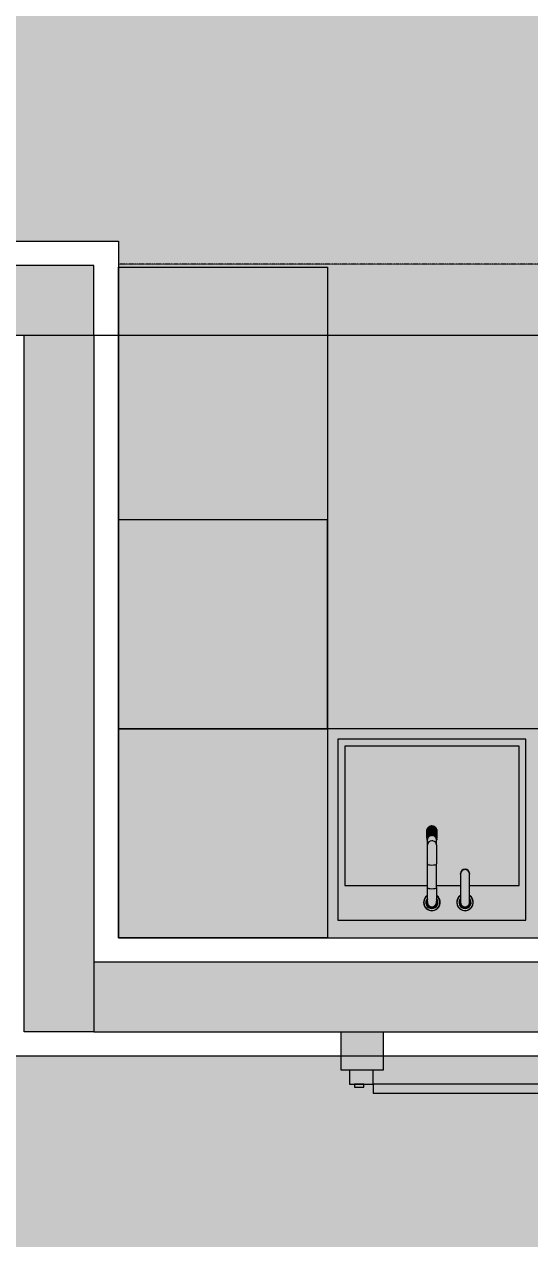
# Model space of a CAD drawing. Header units: millimetres. Extents: x 475206255 to 476720147, y 4620882299 to 4621447368.
# Drawn here: x 475291519 to 475292970, y 4621050832 to 4621054320 of the extents above; entities that cross this region are included whole.
import ezdxf

# ---------------------------------------------------------------- set-up
doc = ezdxf.new("R2010")
doc.units = ezdxf.units.MM
doc.header["$MEASUREMENT"] = 0
doc.linetypes.add('ACAD_ISO02W100', pattern=[7.5, 6, -1.5])
doc.linetypes.add('dash fine 0_25', pattern=[0.5952, 0.2976, -0.2976])
for name, color, linetype, lineweight in [('2D Drafting - General_Pen_No__250_Pen_No__7_Pen_No__250', 7, 'Continuous', 0), ('2D Drafting - General_Pen_No__250_Pen_No__7_Pen_No__7', 7, 'Continuous', 0), ('2D Drafting - General_Pen_No__7_Pen_No__7_Pen_No__7', 7, 'Continuous', 0), ('Doors_Pen_No__7_Pen_No__7_Pen_No__7', 7, 'Continuous', 0), ('G-Anno-Nplt_Pen_No__151', 151, 'Continuous', 0), ('G-Anno-Nplt_Pen_No__4', 7, 'Continuous', 0), ('New_--------AVEJI_MODZRAVI_Pen_No__7', 7, 'Continuous', 0), ('New_--------AVEJI_UDZRAVI_Pen_No__7', 7, 'Continuous', 0), ('zoma_Pen_No__142', 142, 'Continuous', 0), ('zoma_Pen_No__5_Pen_No__5', 5, 'Continuous', 0)]:
    doc.layers.add(name, color=color, linetype=linetype, lineweight=lineweight)
doc.layers.add('New_--aveji_Pen_No__251', color=7, linetype='Continuous', lineweight=0, true_color=0x656565)
doc.layers.add('zoma', color=7, linetype='Continuous')
doc.styles.add('GENERATED_STYLE_2', font='arial.ttf')
doc.dimstyles.new('GENERATED_STYLE__3', dxfattribs={"dimtxt": 200, "dimasz": 64.421331, "dimexe": 0.18, "dimexo": 3, "dimgap": 0, "dimtad": 1, "dimtih": 1, "dimtoh": 1, "dimlfac": 0.001, "dimzin": 0, "dimdsep": 46, "dimtxsty": 'GENERATED_STYLE_2', "dimblk": 'ARROWHEAD_2', "dimblk1": 'ARROWHEAD_2', "dimblk2": 'ARROWHEAD_2', "dimcen": 0.09, "dimclrd": 142, "dimclre": 142, "dimclrt": 142, "dimadec": 0, "dimazin": 0, "dimtfac": 1, "dimtdec": 4, "dimtmove": 0, "dimatfit": 3, "dimfxl": 1, "dimtolj": 1, "dimtzin": 0, "dimarcsym": 0})
doc.dimstyles.new('GENERATED_STYLE__9', dxfattribs={"dimtxt": 200, "dimasz": 64.421331, "dimexe": 0.18, "dimexo": 3, "dimgap": 0, "dimtad": 1, "dimlfac": 0.001, "dimzin": 0, "dimdsep": 46, "dimtxsty": 'GENERATED_STYLE_2', "dimblk": 'ARROWHEAD_2', "dimblk1": 'ARROWHEAD_2', "dimblk2": 'ARROWHEAD_2', "dimcen": 0.09, "dimclrd": 142, "dimclre": 142, "dimclrt": 142, "dimadec": 0, "dimazin": 0, "dimtfac": 1, "dimtdec": 4, "dimtmove": 0, "dimatfit": 3, "dimfxl": 1, "dimtolj": 1, "dimtzin": 0, "dimarcsym": 0})

# ---------------------------------------------------------------- blocks, each defined once
blk = doc.blocks.new('*D1011', base_point=(475826095.8, 4621095193.2))
at = {"layer": 'zoma_Pen_No__142', "color": 142, "linetype": 'Continuous', "lineweight": 0, "transparency": 16777216}
for p, q in [((475298675.2, 4621061026.7), (475298675.2, 4621061068.1)), ((475298717.6, 4621061002.2), (475298632.8, 4621061051.2)), ((475298738.8, 4621061026.7), (475298611.6, 4621061026.7)), ((475298675.2, 4621045826.7), (475298675.2, 4621061026.7)), ((475298738.8, 4621045826.7), (475298611.6, 4621045826.7)), ((475298632.8, 4621045851.2), (475298717.6, 4621045802.2)), ((475298675.2, 4621045785.2), (475298675.2, 4621045826.7))]:
    blk.add_line(p, q, dxfattribs=at)
at = {"layer": 'zoma_Pen_No__142', "color": 142, "lineweight": 0, "transparency": 16777216, "insert": (475298635.2, 4621053083.5), "char_height": 200, "attachment_point": 7, "rotation": 90, "style": 'GENERATED_STYLE_2'}
blk.add_mtext('\\A1;{\\pql;\\fArial|b0|i0|c204|p0;\\W1.000000;15.20}', dxfattribs=at)
blk = doc.blocks.new('ARROWHEAD_2')
at = {"color": 0, "linetype": 'Continuous', "lineweight": 0}
for p, q in [((-0.378, -0.655), (0.378, 0.655)), ((0, 0), (-1, 0))]:
    blk.add_line(p, q, dxfattribs=at)
blk = doc.blocks.new('*D1015', base_point=(475826095.8, 4621095193.2))
at = {"layer": 'zoma_Pen_No__142', "color": 142, "linetype": 'Continuous', "lineweight": 0, "transparency": 16777216}
for p, q in [((475297843.7, 4621053251.2), (475297928.4, 4621053202.2)), ((475297949.6, 4621053226.7), (475297822.5, 4621053226.7)), ((475297886.1, 4621050626.7), (475297886.1, 4621053226.7)), ((475297843.7, 4621050651.2), (475297928.4, 4621050602.2)), ((475297949.6, 4621050626.7), (475297822.5, 4621050626.7))]:
    blk.add_line(p, q, dxfattribs=at)
at = {"layer": 'zoma_Pen_No__142', "color": 142, "lineweight": 0, "transparency": 16777216, "char_height": 200, "attachment_point": 7, "rotation": 90, "style": 'GENERATED_STYLE_2'}
for s, insert in [('\\A1;{\\pql;\\fArial|b0|i0|c204|p0;\\W1.000000;0.40}', (475297846.1, 4621052668.4)), ('\\A1;{\\pql;\\fArial|b0|i0|c204|p0;\\W1.000000;2.60}', (475297846.1, 4621051659.8))]:
    blk.add_mtext(s, dxfattribs=dict(at, insert=insert))
blk = doc.blocks.new('*D1016', base_point=(475826095.8, 4621095193.2))
at = {"layer": 'zoma_Pen_No__142', "color": 142, "linetype": 'Continuous', "lineweight": 0, "transparency": 16777216}
for p, q in [((475297843.7, 4621053651.2), (475297928.4, 4621053602.2)), ((475297949.6, 4621053626.7), (475297822.5, 4621053626.7)), ((475297886.1, 4621053226.7), (475297886.1, 4621053626.7)), ((475297843.7, 4621053251.2), (475297928.4, 4621053202.2)), ((475297949.6, 4621053226.7), (475297822.5, 4621053226.7))]:
    blk.add_line(p, q, dxfattribs=at)
blk = doc.blocks.new('*D1017', base_point=(475826095.8, 4621095193.2))
at = {"layer": 'zoma_Pen_No__142', "color": 142, "linetype": 'Continuous', "lineweight": 0, "transparency": 16777216}
for p, q in [((475297949.6, 4621054226.7), (475297822.5, 4621054226.7)), ((475297843.7, 4621054251.2), (475297928.4, 4621054202.2)), ((475297886.1, 4621053626.7), (475297886.1, 4621054226.7)), ((475297843.7, 4621053651.2), (475297928.4, 4621053602.2)), ((475297949.6, 4621053626.7), (475297822.5, 4621053626.7))]:
    blk.add_line(p, q, dxfattribs=at)
at = {"layer": 'zoma_Pen_No__142', "color": 142, "lineweight": 0, "transparency": 16777216, "insert": (475297846.1, 4621053659.8), "char_height": 200, "attachment_point": 7, "rotation": 90, "style": 'GENERATED_STYLE_2'}
blk.add_mtext('\\A1;{\\pql;\\fArial|b0|i0|c204|p0;\\W1.000000;0.60}', dxfattribs=at)
blk = doc.blocks.new('*D1018', base_point=(475826095.8, 4621095193.2))
at = {"layer": 'zoma_Pen_No__142', "color": 142, "linetype": 'Continuous', "lineweight": 0, "transparency": 16777216}
for p, q in [((475297843.7, 4621055851.2), (475297928.4, 4621055802.2)), ((475297949.6, 4621055826.7), (475297822.5, 4621055826.7)), ((475297886.1, 4621054226.7), (475297886.1, 4621055826.7)), ((475297949.6, 4621054226.7), (475297822.5, 4621054226.7)), ((475297843.7, 4621054251.2), (475297928.4, 4621054202.2))]:
    blk.add_line(p, q, dxfattribs=at)
at = {"layer": 'zoma_Pen_No__142', "color": 142, "lineweight": 0, "transparency": 16777216, "insert": (475297846.1, 4621054759.8), "char_height": 200, "attachment_point": 7, "rotation": 90, "style": 'GENERATED_STYLE_2'}
blk.add_mtext('\\A1;{\\pql;\\fArial|b0|i0|c204|p0;\\W1.000000;1.60}', dxfattribs=at)
blk = doc.blocks.new('*D1236', base_point=(475826095.8, 4621095193.2))
at = {"layer": 'zoma_Pen_No__142', "color": 142, "linetype": 'Continuous', "lineweight": 0, "transparency": 16777216}
for p, q in [((475288643.9, 4621062085.3), (475288595, 4621062000.5)), ((475288619.4, 4621061979.3), (475288619.4, 4621062106.5)), ((475295143.9, 4621062085.3), (475295095, 4621062000.5)), ((475295119.4, 4621061979.3), (475295119.4, 4621062106.5)), ((475288619.4, 4621062042.9), (475295119.4, 4621062042.9))]:
    blk.add_line(p, q, dxfattribs=at)
at = {"layer": 'zoma_Pen_No__142', "color": 142, "lineweight": 0, "transparency": 16777216, "char_height": 200, "attachment_point": 7, "style": 'GENERATED_STYLE_2'}
for s, insert in [('\\A1;{\\pql;\\fArial|b0|i0|c204|p0;\\W1.000000;6.50}', (475291602.5, 4621062082.9)), ('\\A1;{\\pql;\\fArial|b0|i0|c204|p0;\\W1.000000;0.40}', (475294561.1, 4621062082.9))]:
    blk.add_mtext(s, dxfattribs=dict(at, insert=insert))
blk = doc.blocks.new('*D1294', base_point=(475826095.8, 4621095193.2))
at = {"layer": 'zoma_Pen_No__142', "color": 142, "linetype": 'Continuous', "lineweight": 0, "transparency": 16777216}
for p, q in [((475288619.4, 4621111169.1), (475288619.4, 4621111296.2)), ((475295119.4, 4621111169.1), (475295119.4, 4621111296.2)), ((475288643.9, 4621111275), (475288595, 4621111190.3)), ((475295143.9, 4621111275), (475295095, 4621111190.3)), ((475288619.4, 4621111232.6), (475295119.4, 4621111232.6))]:
    blk.add_line(p, q, dxfattribs=at)
at = {"layer": 'zoma_Pen_No__142', "color": 142, "lineweight": 0, "transparency": 16777216, "char_height": 200, "attachment_point": 7, "style": 'GENERATED_STYLE_2'}
for s, insert in [('\\A1;{\\pql;\\fArial|b0|i0|c204|p0;\\W1.000000;6.50}', (475291602.5, 4621111272.6)), ('\\A1;{\\pql;\\fArial|b0|i0|c204|p0;\\W1.000000;0.40}', (475294561.1, 4621111272.6))]:
    blk.add_mtext(s, dxfattribs=dict(at, insert=insert))
blk = doc.blocks.new('*D1318', base_point=(475826095.8, 4621095193.2))
at = {"layer": 'zoma_Pen_No__142', "color": 142, "linetype": 'Continuous', "lineweight": 0, "transparency": 16777216}
for p, q in [((475288643.9, 4621092730.1), (475288595, 4621092645.3)), ((475288619.4, 4621092624.1), (475288619.4, 4621092751.3)), ((475295143.9, 4621092730.1), (475295095, 4621092645.3)), ((475295119.4, 4621092624.1), (475295119.4, 4621092751.3)), ((475288619.4, 4621092687.7), (475295119.4, 4621092687.7))]:
    blk.add_line(p, q, dxfattribs=at)
at = {"layer": 'zoma_Pen_No__142', "color": 142, "lineweight": 0, "transparency": 16777216, "char_height": 200, "attachment_point": 7, "style": 'GENERATED_STYLE_2'}
for s, insert in [('\\A1;{\\pql;\\fArial|b0|i0|c204|p0;\\W1.000000;6.50}', (475291602.5, 4621092727.7)), ('\\A1;{\\pql;\\fArial|b0|i0|c204|p0;\\W1.000000;0.40}', (475294561.1, 4621092727.7))]:
    blk.add_mtext(s, dxfattribs=dict(at, insert=insert))
blk = doc.blocks.new('*D1352', base_point=(475826095.8, 4621095193.2))
at = {"layer": 'zoma_Pen_No__142', "color": 142, "linetype": 'Continuous', "lineweight": 0, "transparency": 16777216}
for p, q in [((475288619.4, 4621160358.8), (475288619.4, 4621160486)), ((475295119.4, 4621160358.8), (475295119.4, 4621160486)), ((475288643.9, 4621160464.8), (475288595, 4621160380)), ((475295143.9, 4621160464.8), (475295095, 4621160380)), ((475288619.4, 4621160422.4), (475295119.4, 4621160422.4))]:
    blk.add_line(p, q, dxfattribs=at)
at = {"layer": 'zoma_Pen_No__142', "color": 142, "lineweight": 0, "transparency": 16777216, "char_height": 200, "attachment_point": 7, "style": 'GENERATED_STYLE_2'}
for s, insert in [('\\A1;{\\pql;\\fArial|b0|i0|c204|p0;\\W1.000000;6.50}', (475291602.5, 4621160462.4)), ('\\A1;{\\pql;\\fArial|b0|i0|c204|p0;\\W1.000000;0.40}', (475294561.1, 4621160462.4))]:
    blk.add_mtext(s, dxfattribs=dict(at, insert=insert))
blk = doc.blocks.new('*D1376', base_point=(475826095.8, 4621095193.2))
at = {"layer": 'zoma_Pen_No__142', "color": 142, "linetype": 'Continuous', "lineweight": 0, "transparency": 16777216}
for p, q in [((475288619.4, 4621141813.9), (475288619.4, 4621141941)), ((475295119.4, 4621141813.9), (475295119.4, 4621141941)), ((475288643.9, 4621141919.8), (475288595, 4621141835.1)), ((475295143.9, 4621141919.8), (475295095, 4621141835.1)), ((475288619.4, 4621141877.4), (475295119.4, 4621141877.4))]:
    blk.add_line(p, q, dxfattribs=at)
at = {"layer": 'zoma_Pen_No__142', "color": 142, "lineweight": 0, "transparency": 16777216, "char_height": 200, "attachment_point": 7, "style": 'GENERATED_STYLE_2'}
for s, insert in [('\\A1;{\\pql;\\fArial|b0|i0|c204|p0;\\W1.000000;6.50}', (475291602.5, 4621141917.4)), ('\\A1;{\\pql;\\fArial|b0|i0|c204|p0;\\W1.000000;0.40}', (475294561.1, 4621141917.4))]:
    blk.add_mtext(s, dxfattribs=dict(at, insert=insert))
blk = doc.blocks.new('*D1411', base_point=(475826095.8, 4621095193.2))
at = {"layer": 'zoma_Pen_No__142', "color": 142, "linetype": 'Continuous', "lineweight": 0, "transparency": 16777216}
for p, q in [((475288643.9, 4621209841.4), (475288595, 4621209756.6)), ((475288619.4, 4621209735.5), (475288619.4, 4621209862.6)), ((475295143.9, 4621209841.4), (475295095, 4621209756.6)), ((475295119.4, 4621209735.5), (475295119.4, 4621209862.6)), ((475288619.4, 4621209799), (475295119.4, 4621209799))]:
    blk.add_line(p, q, dxfattribs=at)
at = {"layer": 'zoma_Pen_No__142', "color": 142, "lineweight": 0, "transparency": 16777216, "char_height": 200, "attachment_point": 7, "style": 'GENERATED_STYLE_2'}
for s, insert in [('\\A1;{\\pql;\\fArial|b0|i0|c204|p0;\\W1.000000;6.50}', (475291602.5, 4621209839)), ('\\A1;{\\pql;\\fArial|b0|i0|c204|p0;\\W1.000000;0.40}', (475294561.1, 4621209839))]:
    blk.add_mtext(s, dxfattribs=dict(at, insert=insert))
blk = doc.blocks.new('*D1435', base_point=(475826095.8, 4621095193.2))
at = {"layer": 'zoma_Pen_No__142', "color": 142, "linetype": 'Continuous', "lineweight": 0, "transparency": 16777216}
for p, q in [((475288619.4, 4621191190.5), (475288619.4, 4621191317.7)), ((475295119.4, 4621191190.5), (475295119.4, 4621191317.7)), ((475288643.9, 4621191296.5), (475288595, 4621191211.7)), ((475295143.9, 4621191296.5), (475295095, 4621191211.7)), ((475288619.4, 4621191254.1), (475295119.4, 4621191254.1))]:
    blk.add_line(p, q, dxfattribs=at)
at = {"layer": 'zoma_Pen_No__142', "color": 142, "lineweight": 0, "transparency": 16777216, "char_height": 200, "attachment_point": 7, "style": 'GENERATED_STYLE_2'}
for s, insert in [('\\A1;{\\pql;\\fArial|b0|i0|c204|p0;\\W1.000000;6.50}', (475291602.5, 4621191294.1)), ('\\A1;{\\pql;\\fArial|b0|i0|c204|p0;\\W1.000000;0.40}', (475294561.1, 4621191294.1))]:
    blk.add_mtext(s, dxfattribs=dict(at, insert=insert))
blk = doc.blocks.new('*D1469', base_point=(475826095.8, 4621095193.2))
at = {"layer": 'zoma_Pen_No__142', "color": 142, "linetype": 'Continuous', "lineweight": 0, "transparency": 16777216}
for p, q in [((475288619.4, 4621258925.2), (475288619.4, 4621259052.4)), ((475295119.4, 4621258925.2), (475295119.4, 4621259052.4)), ((475288643.9, 4621259031.2), (475288595, 4621258946.4)), ((475295143.9, 4621259031.2), (475295095, 4621258946.4)), ((475288619.4, 4621258988.8), (475295119.4, 4621258988.8))]:
    blk.add_line(p, q, dxfattribs=at)
at = {"layer": 'zoma_Pen_No__142', "color": 142, "lineweight": 0, "transparency": 16777216, "char_height": 200, "attachment_point": 7, "style": 'GENERATED_STYLE_2'}
for s, insert in [('\\A1;{\\pql;\\fArial|b0|i0|c204|p0;\\W1.000000;6.50}', (475291602.5, 4621259028.8)), ('\\A1;{\\pql;\\fArial|b0|i0|c204|p0;\\W1.000000;0.40}', (475294561.1, 4621259028.8))]:
    blk.add_mtext(s, dxfattribs=dict(at, insert=insert))
blk = doc.blocks.new('*D1493', base_point=(475826095.8, 4621095193.2))
at = {"layer": 'zoma_Pen_No__142', "color": 142, "linetype": 'Continuous', "lineweight": 0, "transparency": 16777216}
for p, q in [((475288643.9, 4621240486.2), (475288595, 4621240401.5)), ((475288619.4, 4621240380.3), (475288619.4, 4621240507.4)), ((475295143.9, 4621240486.2), (475295095, 4621240401.5)), ((475295119.4, 4621240380.3), (475295119.4, 4621240507.4)), ((475288619.4, 4621240443.8), (475295119.4, 4621240443.8))]:
    blk.add_line(p, q, dxfattribs=at)
at = {"layer": 'zoma_Pen_No__142', "color": 142, "lineweight": 0, "transparency": 16777216, "char_height": 200, "attachment_point": 7, "style": 'GENERATED_STYLE_2'}
for s, insert in [('\\A1;{\\pql;\\fArial|b0|i0|c204|p0;\\W1.000000;6.50}', (475291602.5, 4621240483.8)), ('\\A1;{\\pql;\\fArial|b0|i0|c204|p0;\\W1.000000;0.40}', (475294561.1, 4621240483.8))]:
    blk.add_mtext(s, dxfattribs=dict(at, insert=insert))

msp = doc.modelspace()

# ---------------------------------------------------------------- hatches: boundary and pattern name
at = {"layer": '2D Drafting - General_Pen_No__250_Pen_No__7_Pen_No__7', "linetype": 'Continuous', "lineweight": 0}
for points in [[(475288619.39, 4621053626.696), (475288619.39, 4621053426.696), (475291719.39, 4621053426.696), (475291719.39, 4621053626.696)], [(475291719.39, 4621053426.696), (475291719.39, 4621051426.696), (475291519.39, 4621051426.696), (475291519.39, 4621053426.696)], [(475295319.39, 4621051626.696), (475291719.39, 4621051626.696), (475291719.39, 4621051426.696), (475295319.39, 4621051426.696)], [(475292549.376, 4621051316.072), (475292429.376, 4621051316.072), (475292429.376, 4621051426.696), (475292549.376, 4621051426.696)]]:
    msp.add_hatch(color=7, dxfattribs=at).paths.add_polyline_path(points)
at = {"layer": 'G-Anno-Nplt_Pen_No__151', "linetype": 'Continuous', "lineweight": 0, "true_color": 0x1f2f3f}
for points in [[(475288489.376, 4621053696.696), (475291789.39, 4621053696.696), (475291789.39, 4621051696.696), (475295249.376, 4621051696.696), (475295249.376, 4621052566.508), (475294849.376, 4621052566.508), (475294849.376, 4621053396.696), (475295049.376, 4621053396.696), (475295049.376, 4621053696.696), (475295249.376, 4621053696.696), (475295249.376, 4621060556.696), (475295049.376, 4621060556.696), (475295049.376, 4621060756.696), (475288689.376, 4621060756.696), (475288689.376, 4621057689.861), (475288619.376, 4621057689.861), (475288619.376, 4621055936.714), (475289019.376, 4621055936.714), (475289019.376, 4621055176.696), (475288489.376, 4621055176.696)], [(475295249.376, 4621046296.696), (475295249.376, 4621051356.696), (475291449.376, 4621051356.696), (475291449.376, 4621053356.696), (475289279.564, 4621053356.696), (475289279.564, 4621052956.696), (475288449.376, 4621052956.696), (475288449.376, 4621053156.696), (475288149.376, 4621053156.696), (475288149.376, 4621053716.621), (475286189.376, 4621053716.621), (475286189.376, 4621053126.433), (475285789.376, 4621053126.433), (475285789.376, 4621052380.147), (475285719.376, 4621052380.147), (475285719.376, 4621050155.203), (475285789.376, 4621050155.203), (475285789.376, 4621046096.703), (475288149.376, 4621046096.703), (475288149.376, 4621046296.696), (475288689.376, 4621046296.696), (475288689.376, 4621046096.703), (475295049.376, 4621046096.703), (475295049.376, 4621046296.696)]]:
    msp.add_hatch(color=169, dxfattribs=at).paths.add_polyline_path(points)

# ---------------------------------------------------------------- linework, layer by layer
at = {"layer": '2D Drafting - General_Pen_No__250_Pen_No__7_Pen_No__250', "color": 7, "linetype": 'Continuous', "lineweight": 0, "flags": 128}
for points in [[(475291719.39, 4621053426.696), (475291719.39, 4621051426.696), (475291519.39, 4621051426.696), (475291519.39, 4621053426.696)], [(475292549.376, 4621051316.072), (475292429.376, 4621051316.072), (475292429.376, 4621051426.696), (475292549.376, 4621051426.696)]]:
    msp.add_lwpolyline(points, close=True, dxfattribs=at)
at = {"layer": '2D Drafting - General_Pen_No__250_Pen_No__7_Pen_No__7', "color": 7, "linetype": 'Continuous', "lineweight": 0, "flags": 128}
for points in [[(475288619.39, 4621053626.696), (475288619.39, 4621053426.696), (475291719.39, 4621053426.696), (475291719.39, 4621053626.696)], [(475295319.39, 4621051626.696), (475291719.39, 4621051626.696), (475291719.39, 4621051426.696), (475295319.39, 4621051426.696)]]:
    msp.add_lwpolyline(points, close=True, dxfattribs=at)
at = {"layer": '2D Drafting - General_Pen_No__7_Pen_No__7_Pen_No__7', "color": 7, "linetype": 'Continuous', "lineweight": 0}
msp.add_arc((475292520.881, 4621051249.894), 794.311, 269.99831, 359.999991, dxfattribs=at)
at = {"layer": 'Doors_Pen_No__7_Pen_No__7_Pen_No__7', "color": 7, "linetype": 'Continuous', "lineweight": 0, "flags": 128}
for points in [[(475292453.148, 4621051316.072), (475292453.148, 4621051276.561), (475292520.881, 4621051276.561), (475292520.881, 4621051316.072)], [(475292467.548, 4621051276.561), (475292467.548, 4621051267.672), (475292494.214, 4621051267.672), (475292494.214, 4621051276.561)], [(475292520.881, 4621051276.561), (475292520.881, 4621051249.894), (475293315.192, 4621051249.894), (475293315.192, 4621051276.56)]]:
    msp.add_lwpolyline(points, close=True, dxfattribs=at)
at = {"layer": 'G-Anno-Nplt_Pen_No__4', "color": 7, "linetype": 'Continuous', "lineweight": 0, "flags": 128}
for points in [[(475288489.376, 4621053696.696), (475291789.39, 4621053696.696), (475291789.39, 4621051696.696), (475295249.376, 4621051696.696), (475295249.376, 4621052566.508), (475294849.376, 4621052566.508), (475294849.376, 4621053396.696), (475295049.376, 4621053396.696), (475295049.376, 4621053696.696), (475295249.376, 4621053696.696), (475295249.376, 4621060556.696), (475295049.376, 4621060556.696), (475295049.376, 4621060756.696), (475288689.376, 4621060756.696), (475288689.376, 4621057689.861), (475288619.376, 4621057689.861), (475288619.376, 4621055936.714), (475289019.376, 4621055936.714), (475289019.376, 4621055176.696), (475288489.376, 4621055176.696)], [(475295249.376, 4621046296.696), (475295249.376, 4621051356.696), (475291449.376, 4621051356.696), (475291449.376, 4621053356.696), (475289279.564, 4621053356.696), (475289279.564, 4621052956.696), (475288449.376, 4621052956.696), (475288449.376, 4621053156.696), (475288149.376, 4621053156.696), (475288149.376, 4621053716.621), (475286189.376, 4621053716.621), (475286189.376, 4621053126.433), (475285789.376, 4621053126.433), (475285789.376, 4621052380.147), (475285719.376, 4621052380.147), (475285719.376, 4621050155.203), (475285789.376, 4621050155.203), (475285789.376, 4621046096.703), (475288149.376, 4621046096.703), (475288149.376, 4621046296.696), (475288689.376, 4621046296.696), (475288689.376, 4621046096.703), (475295049.376, 4621046096.703), (475295049.376, 4621046296.696)]]:
    msp.add_lwpolyline(points, close=True, dxfattribs=at)
at = {"layer": 'New_--------AVEJI_MODZRAVI_Pen_No__7', "color": 7, "linetype": 'dash fine 0_25', "lineweight": 0}
msp.add_lwpolyline([(475295281.546, 4621052296.697), (475295281.546, 4621053631.065), (475291789.389, 4621053631.064)], dxfattribs=at)
at = {"layer": 'New_--------AVEJI_UDZRAVI_Pen_No__7', "color": 7, "linetype": 'Continuous', "lineweight": 0}
for p, q in [((475291789.389, 4621052896.696), (475291789.39, 4621052296.696)), ((475292389.389, 4621052896.696), (475291789.389, 4621052896.696)), ((475292389.39, 4621052296.696), (475292389.389, 4621052896.696)), ((475291789.39, 4621052296.696), (475292389.39, 4621052296.696))]:
    msp.add_line(p, q, dxfattribs=at)
for points in [[(475292389.39, 4621051696.696), (475291789.39, 4621051696.696), (475291789.389, 4621053622.321), (475292389.389, 4621053622.321)], [(475291789.389, 4621052296.696), (475291789.39, 4621051696.696), (475294789.39, 4621051696.697), (475294789.389, 4621052296.697)]]:
    msp.add_lwpolyline(points, close=True, dxfattribs=at)
at = {"layer": 'New_--aveji_Pen_No__251', "color": 251, "linetype": 'Continuous', "lineweight": 0, "true_color": 0x656565}
for p, q in [((475292675.166, 4621051982.892), (475292675.166, 4621052006.856)), ((475292675.424, 4621052008.011), (475292675.424, 4621051984.048)), ((475292675.427, 4621052008.013), (475292675.427, 4621051984.044)), ((475292677.069, 4621051987.584), (475292677.069, 4621052011.548)), ((475292677.805, 4621052012.527), (475292677.805, 4621051988.564)), ((475292677.807, 4621052012.527), (475292677.807, 4621051988.559)), ((475292680.379, 4621052013.744), (475292680.379, 4621051988.093)), ((475292680.846, 4621051991.271), (475292680.846, 4621052015.234)), ((475292681.946, 4621052015.889), (475292681.946, 4621051991.926)), ((475292681.948, 4621052015.888), (475292681.948, 4621051991.92)), ((475292684.504, 4621052016.197), (475292684.504, 4621051990.546)), ((475292685.92, 4621051993.391), (475292685.92, 4621052017.354)), ((475292687.219, 4621052017.584), (475292687.219, 4621051993.621)), ((475292689.371, 4621052017.059), (475292689.371, 4621051991.407)), ((475292691.519, 4621051993.621), (475292691.519, 4621052017.584)), ((475292692.818, 4621052017.355), (475292692.818, 4621051993.392)), ((475292694.237, 4621052016.197), (475292694.237, 4621051990.546)), ((475292696.792, 4621051991.927), (475292696.792, 4621052015.891)), ((475292697.893, 4621052015.236), (475292697.893, 4621051991.273)), ((475292698.363, 4621052013.744), (475292698.363, 4621051988.093)), ((475292700.935, 4621051988.567), (475292700.935, 4621052012.53)), ((475292701.671, 4621052011.55), (475292701.671, 4621051987.587)), ((475292703.317, 4621051984.051), (475292703.317, 4621052008.014)), ((475292703.575, 4621052006.859), (475292703.575, 4621051982.896)), ((475292703.576, 4621051979.068), (475292703.576, 4621052003.031)), ((475292675.166, 4621051982.891), (475292675.166, 4621051979.065)), ((475292675.17, 4621051982.884), (475292675.17, 4621051979.063)), ((475292676.491, 4621051963.629), (475292676.491, 4621051978.349)), ((475292676.491, 4621051908.508), (475292676.491, 4621051963.629)), ((475292702.25, 4621051963.629), (475292702.25, 4621051978.349)), ((475292702.25, 4621051963.629), (475292702.25, 4621051908.508)), ((475292676.491, 4621051840.467), (475292676.491, 4621051908.508)), ((475292702.25, 4621051840.467), (475292702.25, 4621051908.508)), ((475292771.562, 4621051879.462), (475292771.562, 4621051880.885)), ((475292771.562, 4621051879.462), (475292771.562, 4621051797.996)), ((475292797.321, 4621051880.885), (475292797.321, 4621051879.462)), ((475292797.321, 4621051797.996), (475292797.321, 4621051879.462)), ((475292676.491, 4621051797.996), (475292676.491, 4621051840.467)), ((475292702.25, 4621051846.432), (475292771.562, 4621051846.432)), ((475292702.25, 4621051840.467), (475292702.25, 4621051797.996))]:
    msp.add_line(p, q, dxfattribs=at)
at = {"layer": 'New_--aveji_Pen_No__251', "color": 251, "linetype": 'ACAD_ISO02W100', "lineweight": 0, "true_color": 0x656565}
msp.add_lwpolyline([(475292389.39, 4621052296.696), (475292389.39, 4621051696.696)], dxfattribs=at)
at = {"layer": 'New_--aveji_Pen_No__251', "color": 251, "linetype": 'Continuous', "lineweight": 0, "true_color": 0x656565}
msp.add_lwpolyline([(475292959.447, 4621051746.696), (475292959.447, 4621052266.696), (475292419.332, 4621052266.696), (475292419.332, 4621051746.696)], close=True, dxfattribs=at)
msp.add_lwpolyline([(475292797.321, 4621051846.432), (475292939.447, 4621051846.432), (475292939.447, 4621052246.696), (475292439.332, 4621052246.696), (475292439.332, 4621051846.432), (475292676.491, 4621051846.432)], dxfattribs=at)
for centre, radius, start, end in [((475292689.371, 4621051797.996), 23.813, 122.741853, 269.99999), ((475292689.371, 4621051797.996), 23.805, 122.755079, 269.99999), ((475292689.371, 4621051797.996), 23.778, 122.79672, 269.99999), ((475292689.371, 4621051797.996), 23.724, 122.880345, 269.99999), ((475292689.371, 4621051797.996), 23.635, 123.0201, 269.999991), ((475292689.371, 4621051797.996), 23.146, 123.811186, 269.99999), ((475292689.371, 4621051797.996), 17.327, 138.016898, 269.999991), ((475292689.371, 4621051797.996), 16.761, 140.211065, 269.999991), ((475292689.371, 4621051797.996), 16.55, 141.097158, 269.99999), ((475292689.371, 4621051797.996), 16.328, 142.073579, 269.999989), ((475292689.371, 4621051797.996), 15.483, 146.287729, 269.999991), ((475292689.371, 4621051797.996), 13.402, 163.949096, 269.99999), ((475292689.371, 4621051797.996), 12.88, 179.999989, 269.999989), ((475292689.371, 4621051797.996), 23.813, 269.99999, 57.258126), ((475292689.371, 4621051797.996), 23.805, 269.99999, 57.244901), ((475292689.371, 4621051797.996), 23.778, 269.99999, 57.203259), ((475292689.371, 4621051797.996), 23.724, 269.99999, 57.119635), ((475292689.371, 4621051797.996), 23.635, 269.99999, 56.979879), ((475292689.371, 4621051797.996), 23.146, 269.99999, 56.188793), ((475292689.371, 4621051797.996), 17.327, 269.999989, 41.983081), ((475292689.371, 4621051797.996), 16.761, 269.999989, 39.788914), ((475292689.371, 4621051797.996), 16.55, 269.99999, 38.902821), ((475292689.371, 4621051797.996), 16.328, 269.99999, 37.926403), ((475292689.371, 4621051797.996), 15.483, 269.99999, 33.712249), ((475292689.371, 4621051797.996), 13.402, 269.99999, 16.050882), ((475292689.371, 4621051797.996), 12.88, 269.999991, 359.999989), ((475292784.442, 4621051797.996), 23.813, 122.741853, 269.99999), ((475292784.442, 4621051797.996), 23.805, 122.755079, 269.99999), ((475292784.442, 4621051797.996), 23.778, 122.79672, 269.99999), ((475292784.442, 4621051797.996), 23.724, 122.880345, 269.99999), ((475292784.442, 4621051797.996), 23.635, 123.020101, 269.99999), ((475292784.442, 4621051797.996), 23.146, 123.811186, 269.99999), ((475292784.442, 4621051797.996), 17.327, 138.016897, 269.99999), ((475292784.442, 4621051797.996), 16.761, 140.211065, 269.999991), ((475292784.442, 4621051797.996), 16.55, 141.09716, 269.999989), ((475292784.442, 4621051797.996), 16.328, 142.073579, 269.999989), ((475292784.442, 4621051797.996), 15.483, 146.287731, 269.99999), ((475292784.442, 4621051797.996), 13.402, 163.949096, 269.99999), ((475292784.442, 4621051797.996), 12.88, 179.999989, 359.999989), ((475292784.442, 4621051797.996), 23.813, 269.99999, 57.258126), ((475292784.442, 4621051797.996), 23.805, 269.99999, 57.2449), ((475292784.442, 4621051797.996), 23.778, 269.99999, 57.203259), ((475292784.442, 4621051797.996), 23.724, 269.99999, 57.119635), ((475292784.442, 4621051797.996), 23.635, 269.99999, 56.979879), ((475292784.442, 4621051797.996), 23.146, 269.99999, 56.188793), ((475292784.442, 4621051797.996), 17.327, 269.999989, 41.983083), ((475292784.442, 4621051797.996), 16.761, 269.999989, 39.788914), ((475292784.442, 4621051797.996), 16.55, 269.99999, 38.902821), ((475292784.442, 4621051797.996), 16.328, 269.99999, 37.926402), ((475292784.442, 4621051797.996), 15.483, 269.999991, 33.712248), ((475292784.442, 4621051797.996), 13.402, 269.99999, 16.050882)]:
    msp.add_arc(centre, radius, start, end, dxfattribs=at)
for centre, major_axis, ratio, start_param, end_param in [((475292689.371, 4621052004.943), (-14.367, 0), 0.88988826, 6.04085752, 6.13306298), ((475292689.371, 4621052004.943), (14.367, 0), 0.88988826, 2.50656581, 2.59877124), ((475292689.371, 4621052007.574), (11.65, 0), 0.88988826, 2.43337848, 2.52271967), ((475292689.371, 4621052004.943), (14.367, 0), 0.88988826, 2.1138667, 2.20607215), ((475292689.371, 4621052007.574), (11.65, 0), 0.88988826, 0.96516341, 2.17677225), ((475292689.371, 4621052004.943), (14.367, 0), 0.88988826, 1.72116761, 1.81337306), ((475292689.371, 4621052004.943), (14.367, 0), 0.88988826, 1.32846851, 1.42067396), ((475292689.371, 4621052004.943), (14.367, 0), 0.88988826, 0.93576945, 1.0279749), ((475292689.371, 4621052007.574), (11.65, 0), 0.88988826, 0.61899318, 0.70850893), ((475292689.371, 4621052004.943), (14.367, 0), 0.88988826, 0.54307036, 0.63527579), ((475292689.371, 4621052004.943), (14.367, 0), 0.88988826, 0.15037124, 0.24257672), ((475292689.371, 4621051980.98), (-14.367, 0), 0.88988826, 0.15037128, 0.24257675), ((475292689.371, 4621051980.98), (-14.367, 0), 0.88988826, 6.04085752, 6.13306298), ((475292689.371, 4621051980.39), (-13.515, 0), 0.88988826, 5.97150322, 6.20249388), ((475292689.371, 4621051980.39), (-13.515, 0), 0.88988826, 0.08101703, 0.30793907), ((475292689.371, 4621051978.349), (-12.88, 0), 0.88988826, 4.71238898, 6.28318537), ((475292689.371, 4621051963.629), (-12.88, 0), 0.88988826, 4.71238898, 6.28318529), ((475292689.371, 4621051980.174), (-12.82, 0), 0.88988826, 5.90207239, 6.27165027), ((475292689.371, 4621051980.174), (-12.82, 0), 0.88988826, 0.01158619, 0.05090815), ((475292689.371, 4621051980.98), (14.367, 0), 0.88988826, 2.50656575, 2.59877124), ((475292689.371, 4621051980.39), (13.515, 0), 0.88988826, 2.43721151, 2.66820216), ((475292689.371, 4621051980.174), (12.82, 0), 0.88988826, 2.36778067, 2.73735853), ((475292689.371, 4621051980.174), (12.82, 0), 0.88988826, 1.97508159, 2.34465942), ((475292689.371, 4621051980.39), (13.515, 0), 0.88988826, 2.04451241, 2.27550307), ((475292689.371, 4621051980.98), (14.367, 0), 0.88988826, 2.1138667, 2.20607211), ((475292689.371, 4621051980.174), (12.82, 0), 0.88988826, 1.58238248, 1.95196031), ((475292689.371, 4621051980.39), (13.515, 0), 0.88988826, 1.65181332, 1.882804), ((475292689.371, 4621051980.98), (14.367, 0), 0.88988826, 1.72116761, 1.81337305), ((475292689.371, 4621051978.349), (12.88, 0), 0.88988826, 0, 1.57079633), ((475292689.371, 4621051963.629), (12.88, 0), 0.88988826, 0, 1.57079633), ((475292689.371, 4621051980.174), (12.82, 0), 0.88988826, 1.1896834, 1.55926121), ((475292689.371, 4621051980.39), (13.515, 0), 0.88988826, 1.25911425, 1.49010492), ((475292689.371, 4621051980.98), (14.367, 0), 0.88988826, 1.32846853, 1.42067397), ((475292689.371, 4621051980.174), (12.82, 0), 0.88988826, 0.79698428, 1.16656211), ((475292689.371, 4621051980.39), (13.515, 0), 0.88988826, 0.86641516, 1.09740584), ((475292689.371, 4621051980.98), (14.367, 0), 0.88988826, 0.93576945, 1.02797489), ((475292689.371, 4621051980.174), (12.82, 0), 0.88988826, 0.40428518, 0.77386301), ((475292689.371, 4621051980.39), (13.515, 0), 0.88988826, 0.47371609, 0.70470675), ((475292689.371, 4621051980.98), (14.367, 0), 0.88988826, 0.54307036, 0.63527578), ((475292689.371, 4621051980.174), (12.82, 0), 0.88988826, 0.01158613, 0.38116395), ((475292689.371, 4621051980.174), (12.82, 0), 0.88988826, 6.23227714, 6.27165012), ((475292689.371, 4621051980.39), (13.515, 0), 0.88988826, 0.08101702, 0.31200766), ((475292689.371, 4621051980.39), (13.515, 0), 0.88988826, 5.97524623, 6.20249388), ((475292689.371, 4621051980.98), (14.367, 0), 0.88988826, 6.04085749, 6.13306294), ((475292689.371, 4621051980.98), (14.367, 0), 0.88988826, 0.15037132, 0.24257672), ((475292689.371, 4621051908.508), (-12.88, 0), 0.23905575, -0.00000006, 1.57079633), ((475292689.371, 4621051908.508), (-12.88, 0), 0.23905575, 1.57079633, 3.14159283), ((475292784.442, 4621051880.885), (12.88, 0), 0.98480506, 0.00000022, 3.14159287), ((475292784.442, 4621051879.462), (-12.88, 0), 0.98480799, 3.14159264, 6.28318537), ((475292689.371, 4621051840.467), (-12.88, 0), 0.23905575, -0.00000006, 1.57079633), ((475292689.371, 4621051840.467), (-12.88, 0), 0.23905575, 1.57079633, 3.14159259)]:
    msp.add_ellipse(centre, major_axis=major_axis, ratio=ratio, start_param=start_param, end_param=end_param, dxfattribs=at)
for points in [[(475292676.52, 4621052009.209), (475292676.167, 4621052008.83), (475292675.803, 4621052008.431), (475292675.427, 4621052008.013)], [(475292677.069, 4621052009.651), (475292676.889, 4621052009.507), (475292676.706, 4621052009.36), (475292676.52, 4621052009.209)], [(475292679.087, 4621052013.304), (475292678.674, 4621052013.061), (475292678.247, 4621052012.802), (475292677.807, 4621052012.527)], [(475292680.262, 4621052013.72), (475292679.881, 4621052013.589), (475292679.49, 4621052013.45), (475292679.087, 4621052013.304)], [(475292680.379, 4621052013.744), (475292680.34, 4621052013.736), (475292680.301, 4621052013.728), (475292680.262, 4621052013.72)], [(475292680.4, 4621052013.843), (475292680.393, 4621052013.81), (475292680.386, 4621052013.777), (475292680.379, 4621052013.744)], [(475292680.613, 4621052014.662), (475292680.54, 4621052014.385), (475292680.469, 4621052014.112), (475292680.4, 4621052013.843)], [(475292680.846, 4621052015.234), (475292680.765, 4621052015.045), (475292680.688, 4621052014.855), (475292680.613, 4621052014.662)], [(475292683.22, 4621052016.213), (475292682.809, 4621052016.116), (475292682.385, 4621052016.008), (475292681.948, 4621052015.888)], [(475292684.389, 4621052016.214), (475292684.01, 4621052016.218), (475292683.62, 4621052016.217), (475292683.22, 4621052016.213)], [(475292684.504, 4621052016.197), (475292684.466, 4621052016.203), (475292684.427, 4621052016.209), (475292684.389, 4621052016.214)], [(475292684.568, 4621052016.281), (475292684.547, 4621052016.253), (475292684.525, 4621052016.225), (475292684.504, 4621052016.197)], [(475292685.214, 4621052016.949), (475292684.993, 4621052016.723), (475292684.777, 4621052016.501), (475292684.568, 4621052016.281)], [(475292685.92, 4621052017.354), (475292685.677, 4621052017.222), (475292685.442, 4621052017.087), (475292685.214, 4621052016.949)], [(475292688.29, 4621052017.493), (475292687.944, 4621052017.53), (475292687.587, 4621052017.56), (475292687.219, 4621052017.583)], [(475292689.273, 4621052017.114), (475292688.954, 4621052017.24), (475292688.627, 4621052017.367), (475292688.29, 4621052017.493)], [(475292689.371, 4621052017.059), (475292689.338, 4621052017.077), (475292689.306, 4621052017.095), (475292689.273, 4621052017.114)], [(475292689.468, 4621052017.114), (475292689.435, 4621052017.095), (475292689.403, 4621052017.077), (475292689.371, 4621052017.059)], [(475292690.447, 4621052017.494), (475292690.112, 4621052017.367), (475292689.785, 4621052017.24), (475292689.468, 4621052017.114)], [(475292691.519, 4621052017.584), (475292691.151, 4621052017.561), (475292690.794, 4621052017.531), (475292690.447, 4621052017.494)], [(475292693.524, 4621052016.95), (475292693.296, 4621052017.088), (475292693.061, 4621052017.222), (475292692.818, 4621052017.353)], [(475292694.173, 4621052016.281), (475292693.963, 4621052016.501), (475292693.746, 4621052016.724), (475292693.524, 4621052016.95)], [(475292694.237, 4621052016.197), (475292694.216, 4621052016.225), (475292694.194, 4621052016.253), (475292694.173, 4621052016.281)], [(475292694.353, 4621052016.215), (475292694.314, 4621052016.209), (475292694.276, 4621052016.203), (475292694.237, 4621052016.197)], [(475292695.517, 4621052016.215), (475292695.119, 4621052016.218), (475292694.73, 4621052016.218), (475292694.353, 4621052016.215)], [(475292696.792, 4621052015.891), (475292696.354, 4621052016.01), (475292695.929, 4621052016.118), (475292695.517, 4621052016.215)], [(475292698.126, 4621052014.665), (475292698.05, 4621052014.855), (475292697.973, 4621052015.043), (475292697.893, 4621052015.23)], [(475292698.342, 4621052013.843), (475292698.272, 4621052014.113), (475292698.2, 4621052014.387), (475292698.126, 4621052014.665)], [(475292698.363, 4621052013.744), (475292698.356, 4621052013.777), (475292698.349, 4621052013.81), (475292698.342, 4621052013.843)], [(475292698.479, 4621052013.72), (475292698.44, 4621052013.728), (475292698.402, 4621052013.736), (475292698.363, 4621052013.744)], [(475292699.652, 4621052013.307), (475292699.25, 4621052013.452), (475292698.859, 4621052013.59), (475292698.479, 4621052013.72)], [(475292700.935, 4621052012.53), (475292700.494, 4621052012.805), (475292700.066, 4621052013.064), (475292699.652, 4621052013.307)], [(475292702.221, 4621052009.213), (475292702.034, 4621052009.363), (475292701.851, 4621052009.51), (475292701.671, 4621052009.654)], [(475292703.317, 4621052008.014), (475292702.94, 4621052008.434), (475292702.575, 4621052008.833), (475292702.221, 4621052009.213)], [(475292675.899, 4621051981.36), (475292675.662, 4621051981.847), (475292675.418, 4621051982.358), (475292675.166, 4621051982.892)], [(475292675.17, 4621051979.063), (475292675.421, 4621051979.177), (475292675.664, 4621051979.295), (475292675.9, 4621051979.417)], [(475292676.491, 4621051976.717), (475292676.146, 4621051977.095), (475292675.791, 4621051977.492), (475292675.425, 4621051977.909)], [(475292675.427, 4621051984.044), (475292675.798, 4621051984.049), (475292676.158, 4621051984.06), (475292676.507, 4621051984.079)], [(475292676.551, 4621051980.305), (475292676.34, 4621051980.644), (475292676.122, 4621051980.996), (475292675.899, 4621051981.36)], [(475292675.9, 4621051979.417), (475292676.123, 4621051979.627), (475292676.34, 4621051979.836), (475292676.551, 4621051980.041)], [(475292676.507, 4621051984.079), (475292676.836, 4621051984.191), (475292677.158, 4621051984.304), (475292677.47, 4621051984.417)], [(475292676.551, 4621051980.041), (475292676.581, 4621051980.055), (475292676.61, 4621051980.07), (475292676.64, 4621051980.084)], [(475292676.644, 4621051980.111), (475292676.613, 4621051980.175), (475292676.583, 4621051980.24), (475292676.551, 4621051980.305)], [(475292677.342, 4621051985.874), (475292677.254, 4621051986.419), (475292677.163, 4621051986.989), (475292677.069, 4621051987.584)], [(475292677.584, 4621051984.661), (475292677.505, 4621051985.051), (475292677.425, 4621051985.455), (475292677.342, 4621051985.874)], [(475292677.47, 4621051984.417), (475292677.521, 4621051984.418), (475292677.572, 4621051984.42), (475292677.622, 4621051984.421)], [(475292677.622, 4621051984.421), (475292677.609, 4621051984.501), (475292677.597, 4621051984.58), (475292677.584, 4621051984.661)], [(475292677.807, 4621051988.559), (475292678.242, 4621051988.421), (475292678.663, 4621051988.294), (475292679.072, 4621051988.179)], [(475292679.072, 4621051988.179), (475292679.458, 4621051988.165), (475292679.835, 4621051988.154), (475292680.201, 4621051988.147)], [(475292680.201, 4621051988.147), (475292680.261, 4621051988.128), (475292680.32, 4621051988.11), (475292680.379, 4621051988.093)], [(475292680.379, 4621051988.093), (475292680.389, 4621051988.172), (475292680.4, 4621051988.252), (475292680.411, 4621051988.333)], [(475292680.411, 4621051988.333), (475292680.477, 4621051988.726), (475292680.545, 4621051989.132), (475292680.615, 4621051989.553)], [(475292680.615, 4621051989.553), (475292680.69, 4621051990.1), (475292680.766, 4621051990.673), (475292680.846, 4621051991.271)], [(475292681.948, 4621051991.92), (475292682.38, 4621051991.628), (475292682.799, 4621051991.353), (475292683.205, 4621051991.093)], [(475292683.205, 4621051991.093), (475292683.589, 4621051990.943), (475292683.963, 4621051990.799), (475292684.328, 4621051990.662)], [(475292684.328, 4621051990.662), (475292684.387, 4621051990.623), (475292684.446, 4621051990.584), (475292684.504, 4621051990.546)], [(475292684.504, 4621051990.546), (475292684.537, 4621051990.618), (475292684.569, 4621051990.69), (475292684.602, 4621051990.763)], [(475292684.602, 4621051990.763), (475292684.803, 4621051991.108), (475292685.01, 4621051991.466), (475292685.222, 4621051991.837)], [(475292685.222, 4621051991.837), (475292685.447, 4621051992.331), (475292685.68, 4621051992.849), (475292685.92, 4621051993.391)], [(475292687.219, 4621051993.615), (475292687.582, 4621051993.183), (475292687.935, 4621051992.77), (475292688.277, 4621051992.378)], [(475292688.277, 4621051992.378), (475292688.6, 4621051992.102), (475292688.915, 4621051991.837), (475292689.222, 4621051991.581)], [(475292689.222, 4621051991.581), (475292689.272, 4621051991.523), (475292689.321, 4621051991.465), (475292689.371, 4621051991.407)], [(475292689.371, 4621051991.407), (475292689.42, 4621051991.465), (475292689.469, 4621051991.523), (475292689.519, 4621051991.581)], [(475292689.519, 4621051991.581), (475292689.824, 4621051991.837), (475292690.138, 4621051992.103), (475292690.46, 4621051992.379)], [(475292690.46, 4621051992.379), (475292690.802, 4621051992.772), (475292691.156, 4621051993.187), (475292691.519, 4621051993.621)], [(475292692.817, 4621051993.386), (475292693.057, 4621051992.847), (475292693.29, 4621051992.331), (475292693.515, 4621051991.838)], [(475292693.515, 4621051991.838), (475292693.729, 4621051991.467), (475292693.937, 4621051991.109), (475292694.139, 4621051990.764)], [(475292694.139, 4621051990.764), (475292694.172, 4621051990.69), (475292694.205, 4621051990.618), (475292694.237, 4621051990.546)], [(475292694.237, 4621051990.546), (475292694.296, 4621051990.584), (475292694.354, 4621051990.623), (475292694.413, 4621051990.663)], [(475292694.413, 4621051990.663), (475292694.776, 4621051990.8), (475292695.15, 4621051990.944), (475292695.533, 4621051991.095)], [(475292695.533, 4621051991.095), (475292695.94, 4621051991.356), (475292696.359, 4621051991.634), (475292696.792, 4621051991.927)], [(475292697.89, 4621051991.268), (475292697.97, 4621051990.672), (475292698.048, 4621051990.101), (475292698.123, 4621051989.555)], [(475292698.123, 4621051989.555), (475292698.194, 4621051989.134), (475292698.263, 4621051988.727), (475292698.33, 4621051988.334)], [(475292698.33, 4621051988.334), (475292698.341, 4621051988.253), (475292698.352, 4621051988.172), (475292698.363, 4621051988.093)], [(475292698.363, 4621051988.093), (475292698.422, 4621051988.111), (475292698.481, 4621051988.129), (475292698.54, 4621051988.147)], [(475292698.54, 4621051988.147), (475292698.906, 4621051988.155), (475292699.281, 4621051988.167), (475292699.667, 4621051988.182)], [(475292699.667, 4621051988.182), (475292700.077, 4621051988.299), (475292700.499, 4621051988.427), (475292700.935, 4621051988.567)], [(475292701.12, 4621051984.421), (475292701.17, 4621051984.42), (475292701.22, 4621051984.419), (475292701.271, 4621051984.418)], [(475292701.157, 4621051984.661), (475292701.145, 4621051984.581), (475292701.132, 4621051984.501), (475292701.12, 4621051984.421)], [(475292701.398, 4621051985.877), (475292701.316, 4621051985.458), (475292701.235, 4621051985.053), (475292701.157, 4621051984.661)], [(475292701.271, 4621051984.418), (475292701.583, 4621051984.306), (475292701.904, 4621051984.194), (475292702.234, 4621051984.082)], [(475292701.667, 4621051987.583), (475292701.575, 4621051986.99), (475292701.485, 4621051986.421), (475292701.398, 4621051985.877)], [(475292702.102, 4621051980.084), (475292702.131, 4621051980.07), (475292702.161, 4621051980.056), (475292702.19, 4621051980.042)], [(475292702.19, 4621051980.306), (475292702.159, 4621051980.24), (475292702.128, 4621051980.175), (475292702.097, 4621051980.111)], [(475292702.842, 4621051981.364), (475292702.619, 4621051980.999), (475292702.402, 4621051980.646), (475292702.19, 4621051980.306)], [(475292702.19, 4621051980.042), (475292702.402, 4621051979.837), (475292702.619, 4621051979.63), (475292702.842, 4621051979.421)], [(475292702.234, 4621051984.082), (475292702.584, 4621051984.065), (475292702.945, 4621051984.054), (475292703.317, 4621051984.051)], [(475292703.314, 4621051977.911), (475292702.949, 4621051977.494), (475292702.594, 4621051977.097), (475292702.25, 4621051976.719)], [(475292703.572, 4621051982.893), (475292703.321, 4621051982.36), (475292703.078, 4621051981.85), (475292702.842, 4621051981.364)], [(475292702.842, 4621051979.421), (475292703.079, 4621051979.299), (475292703.324, 4621051979.182), (475292703.576, 4621051979.068)]]:
    msp.add_open_spline(points, degree=3, dxfattribs=at)
at = {"layer": 'zoma_Pen_No__5_Pen_No__5', "color": 5, "linetype": 'Continuous', "lineweight": 0}
msp.add_line((475228370.866, 4621053426.696), (475299000.631, 4621053426.696), dxfattribs=at)

# ---------------------------------------------------------------- dimensions: what is measured, and where the dimension line sits
at = {"layer": 'zoma', "color": 142, "linetype": 'Continuous', "lineweight": 0}
for base, p1, p2, picture, middle in [((475295119.447, 4621258988.783), (475288619.441, 4621006290.231), (475295119.447, 4621006360.231), '*D1469', (475291861.44, 4621259128.783)), ((475295119.441, 4621240443.837), (475288619.441, 4620991490.231), (475295119.441, 4620991090.231), '*D1493', (475291861.437, 4621240583.837)), ((475295119.447, 4621209799.032), (475288619.441, 4621006290.231), (475295119.447, 4621006360.231), '*D1411', (475291861.44, 4621209939.032)), ((475295119.441, 4621191254.086), (475288619.441, 4620991490.231), (475295119.441, 4620991090.231), '*D1435', (475291861.437, 4621191394.086)), ((475295119.447, 4621160422.38), (475288619.441, 4621006290.231), (475295119.447, 4621006360.231), '*D1352', (475291861.44, 4621160562.38)), ((475295119.441, 4621141877.434), (475288619.441, 4620991490.231), (475295119.441, 4620991090.231), '*D1376', (475291861.437, 4621142017.434)), ((475295119.447, 4621111232.645), (475288619.441, 4621006290.231), (475295119.447, 4621006360.231), '*D1294', (475291861.44, 4621111372.645)), ((475295119.441, 4621092687.699), (475288619.441, 4620991490.231), (475295119.441, 4620991090.231), '*D1318', (475291861.437, 4621092827.699)), ((475295119.447, 4621062042.909), (475288619.441, 4621006290.231), (475295119.447, 4621006360.231), '*D1236', (475291861.44, 4621062182.909))]:
    dim = msp.add_linear_dim(base=base, p1=p1, p2=p2, dimstyle='GENERATED_STYLE__3', dxfattribs=at)
    dim.commit()
    dim.dimension.update_dxf_attribs({"geometry": picture, "text_midpoint": middle, "dimtype": 160})
for base, p1, p2, picture, middle in [((475298675.195, 4621061026.696), (475232658.171, 4621045826.696), (475232658.171, 4621061026.696), '*D1011', (475298535.195, 4621053418.523)), ((475297886.067, 4621055826.698), (475232658.426, 4621054226.696), (475232658.171, 4621055826.698), '*D1018', (475297746.067, 4621055018.693)), ((475297886.067, 4621054226.696), (475232658.171, 4621053626.696), (475232658.426, 4621054226.696), '*D1017', (475297746.067, 4621053918.692)), ((475297886.067, 4621053626.696), (475232658.171, 4621053226.696), (475232658.171, 4621053626.696), '*D1016', (475297746.067, 4621052927.275)), ((475297886.067, 4621053226.696), (475232658.171, 4621050626.696), (475232658.171, 4621053226.696), '*D1015', (475297746.067, 4621051918.692))]:
    dim = msp.add_linear_dim(base=base, p1=p1, p2=p2, angle=90, dimstyle='GENERATED_STYLE__9', dxfattribs=at)
    dim.commit()
    dim.dimension.update_dxf_attribs({"geometry": picture, "text_midpoint": middle, "dimtype": 160, "text_rotation": 90})

doc.saveas('drawing.dxf')
